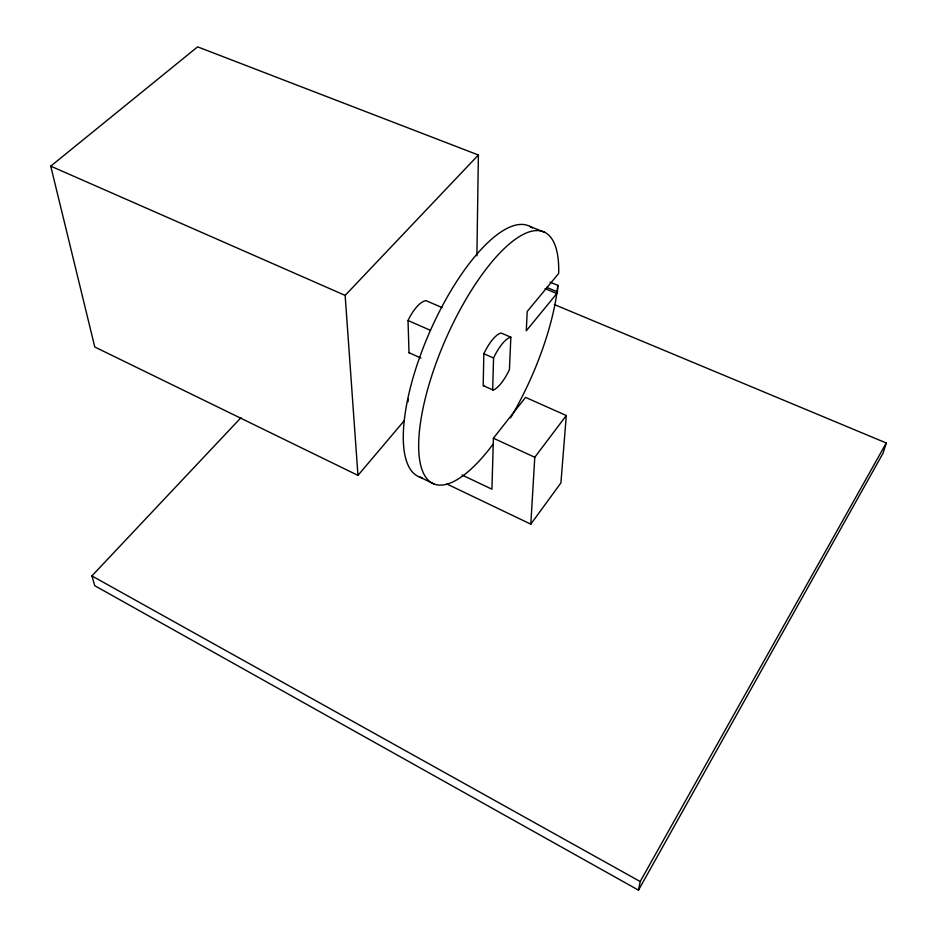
<?xml version="1.0" encoding="UTF-8"?>
<svg xmlns="http://www.w3.org/2000/svg" width="937" height="937" viewBox="0 0 937 937"><rect width="100%" height="100%" fill="white"/><g stroke="black" fill="none" stroke-linecap="round" stroke-linejoin="round"><path stroke-width="1.41" d="M476.898 255.86L478.385 155.003L197.613 46.85L50.739 166.154L94.778 346.995L357.957 475.387L404.116 420.842M483.187 385.868L483.843 353.741A28.778 9.78 -66.3 0 1 501.225 333.057L510.852 337.203L509.423 369.588A28.86 9.628 -66.2 0 1 493.213 390.108L483.738 385.868A28.778 9.78 -66.3 0 0 484.511 385.529M492.675 390.108L493.553 357.993A28.86 9.628 -66.2 0 1 510.852 337.203M446.879 484.007L530.81 524.158L560.912 482.906L566.299 415.524L525.552 397.382L493.401 438.223L491.937 489.184L462.011 475M530.81 524.158L534.781 457.268L566.299 415.524M550.019 282.142L557.866 285.375L557.363 292.848L526.278 330.82L527.215 311.459L558.675 273.452A137.481 46.885 -66.3 0 0 488.985 265.44A137.481 46.885 -66.3 0 0 418.687 448.354A137.481 46.885 -66.3 0 0 493.038 444.232M510.524 417.879A137.481 46.885 -66.3 0 0 556.086 298.235L557.866 285.375M241.02 417.644L91.908 575.915L94.754 585.707L638.484 890.15L640.194 881.541L886.261 442.99L554.341 304.548M886.261 442.99L883.087 453.11L638.484 890.15M357.957 475.387L345.144 295.401L478.385 155.003M442.053 307.57L425.995 300.648A28.204 10.963 -66.4 0 0 408.028 320.513L409.012 352.699L409.61 352.734M529.721 226.356L544.947 232.435M546.669 287.39L557.093 291.7M545.1 288.655L556.824 293.504M408.028 320.513L430.458 330.339M483.843 353.741L493.553 357.993M50.739 166.154L345.144 295.401M409.012 352.699L420.889 358.004M493.401 438.223L534.781 457.268M419.378 476.921L434.089 483.984M91.908 575.915L640.194 881.541M407.982 398.939L408.075 401.809M422.294 477.753A136.919 48.033 -66.3 0 1 429.884 331.639A136.919 48.033 -66.3 0 1 532.298 227.984"/></g></svg>
